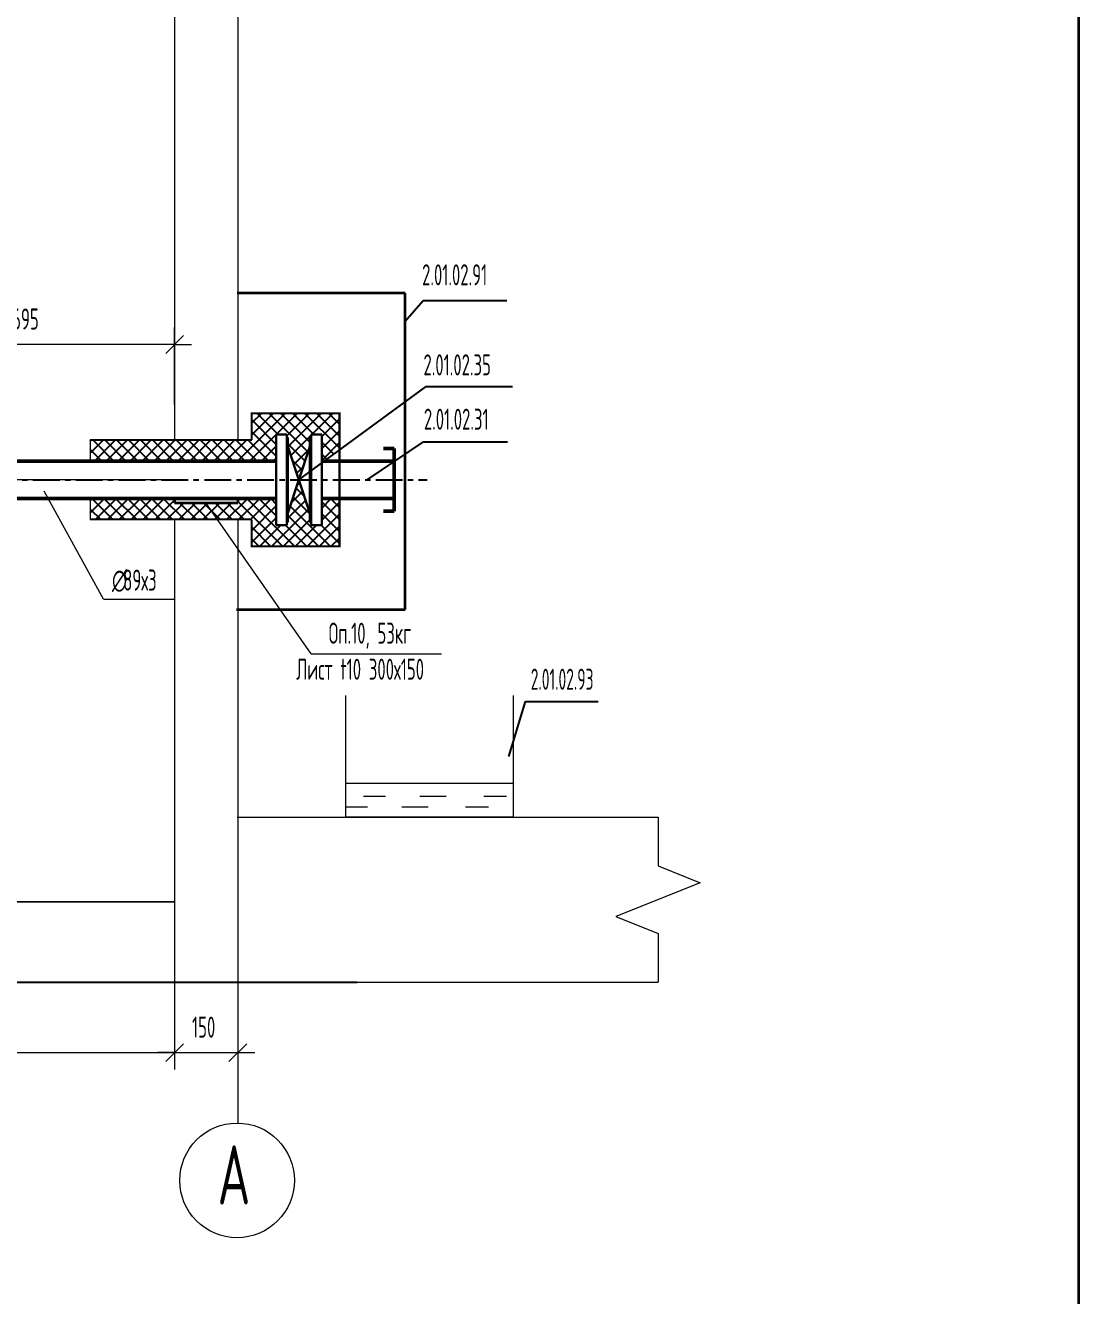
# Model space of a CAD drawing. Header units: millimetres. Extents: x -2281 to 5887, y 0 to 4166.
# Drawn here: x 3234.2 to 3359, y 340.5 to 491 of the extents above; entities that cross this region are included whole.
import ezdxf

# ---------------------------------------------------------------- set-up
doc = ezdxf.new("R2010")
doc.units = ezdxf.units.MM
for name, pattern in [('K5LT32777', [0]), ('K5LT32781', [0]), ('K5LT32786', [0]), ('K5LT32797', [0]), ('K5LT32807', [0]), ('K5LT32814', [5.08, 3.175, -0.635, 0.635, -0.635]), ('K5LT32817', [100.2, 50, -25, 0.2, -25]), ('K5LT32897', [0]), ('K5LT_BASIC', [0]), ('K5LT_THIN', [0]), ('K5LT_THIN_INCLUDED_TO_HATCHING', [0])]:
    doc.linetypes.add(name, pattern=pattern)
doc.layers.add('Системный слой', color=7, linetype='Continuous')
doc.styles.add('KDIMTEXTSTYLE', font='GOST_AU.SHX', dxfattribs={"width": 0.96, "oblique": 15, "height": 5})
doc.styles.add('KTEXTSTYLE', font='GOST_AU.SHX', dxfattribs={"width": 0.96, "height": 5})
doc.dimstyles.new('KDIMSTYLE (0.05)', dxfattribs={"dimtxt": 5, "dimasz": 1, "dimexe": 2, "dimexo": 0, "dimgap": 1, "dimtad": 1, "dimlfac": 20, "dimtxsty": 'KDIMTEXTSTYLE', "dimsah": 1, "dimcen": 0, "dimdle": 1, "dimadec": 0, "dimazin": 0, "dimtfac": 0.667, "dimtmove": 0, "dimatfit": 3, "dimfxl": 1, "dimtvp": 1, "dimtolj": 1, "dimtzin": 0, "dimarcsym": 0})

# ---------------------------------------------------------------- blocks, each defined once
blk = doc.blocks.new('U690')
at = {"layer": 'Системный слой', "color": 7, "linetype": 'K5LT_THIN_INCLUDED_TO_HATCHING', "lineweight": 13}
for p, q in [((3309.15, 397.15), (3309.15, 391.38)), ((3309.15, 391.38), (3314.15, 389.38)), ((3314.15, 389.38), (3304.15, 385.38)), ((3304.15, 385.38), (3309.15, 383.38)), ((3309.15, 383.38), (3309.15, 377.6))]:
    blk.add_line(p, q, dxfattribs=at)
blk = doc.blocks.new('U717')
at = {"layer": 'Системный слой', "color": 191, "linetype": 'K5LT32897', "lineweight": 30, "true_color": 0xbf7fff}
for p, q in [((3265.14, 442.52), (3263.89, 442.52)), ((3263.89, 442.52), (3263.89, 431.77)), ((3265.14, 442.52), (3265.14, 431.77)), ((3265.29, 442.12), (3265.14, 442.24)), ((3265.29, 432.18), (3265.29, 442.12)), ((3265.29, 441.65), (3265.29, 432.65)), ((3265.29, 432.18), (3265.14, 432.06)), ((3265.14, 431.77), (3263.89, 431.77))]:
    blk.add_line(p, q, dxfattribs=at)
blk = doc.blocks.new('U716')
at = {"layer": 'Системный слой'}
blk.add_blockref('U717', (0, 0), dxfattribs=at)
blk = doc.blocks.new('U718')
at = {"layer": 'Системный слой', "color": 191, "linetype": 'K5LT32897', "lineweight": 30, "true_color": 0xbf7fff}
for p, q in [((3267.89, 441.1), (3265.29, 433.2)), ((3265.29, 433.2), (3265.29, 441.1)), ((3265.29, 441.1), (3267.89, 433.2)), ((3267.89, 441.1), (3267.89, 433.2))]:
    blk.add_line(p, q, dxfattribs=at)
blk = doc.blocks.new('U720')
at = {"layer": 'Системный слой', "color": 191, "linetype": 'K5LT32897', "lineweight": 30, "true_color": 0xbf7fff}
for p, q in [((3267.89, 442.12), (3268.04, 442.24)), ((3267.89, 432.18), (3267.89, 442.12)), ((3267.89, 441.65), (3267.89, 432.65)), ((3268.04, 442.52), (3268.04, 431.77)), ((3268.04, 442.52), (3269.29, 442.52)), ((3269.29, 442.52), (3269.29, 431.77)), ((3267.89, 432.18), (3268.04, 432.06)), ((3268.04, 431.77), (3269.29, 431.77))]:
    blk.add_line(p, q, dxfattribs=at)
blk = doc.blocks.new('U719')
at = {"layer": 'Системный слой'}
blk.add_blockref('U720', (0, 0), dxfattribs=at)
blk = doc.blocks.new('U721')
at = {"layer": 'Системный слой', "color": 7, "linetype": 'K5LT32777', "lineweight": 25}
for p, q in [((3291.45, 404.34), (3293.43, 410.89)), ((3293.43, 410.89), (3302.06, 410.89))]:
    blk.add_line(p, q, dxfattribs=at)
at = {"layer": 'Системный слой', "color": 7, "insert": (3294.06, 414.76), "char_height": 2.5, "attachment_point": 1, "style": 'KTEXTSTYLE'}
blk.add_mtext('\\H3.5;\\W0.965;\\Q15;\\Q0;\\W0.665;\\H2.50;2.01.02.93', dxfattribs=at)
blk = doc.blocks.new('U723')
at = {"layer": 'Системный слой', "color": 7, "linetype": 'K5LT_THIN', "lineweight": 13}
blk.add_circle((3259.26, 354.12), 6.79, dxfattribs=at)
at = {"layer": 'Системный слой', "color": 7, "insert": (3256.95, 358.27), "char_height": 2.5, "attachment_point": 1, "rotation": 0.007, "style": 'KTEXTSTYLE'}
blk.add_mtext('\\H3.5;\\W0.965;\\Q15;\\Q0;\\W0.765;\\H7.00;А', dxfattribs=at)
blk = doc.blocks.new('D247')
at = {"layer": 'Системный слой', "color": 7, "linetype": 'K5LT_THIN', "lineweight": 13, "transparency": 16777216}
for p, q in [((3217.11, 437.15), (3217.11, 455.19)), ((3251.86, 446.07), (3251.86, 455.19)), ((3217.11, 453.19), (3215.11, 453.19)), ((3218.17, 454.25), (3216.05, 452.12)), ((3251.86, 453.19), (3217.11, 453.19)), ((3250.8, 452.12), (3252.92, 454.25)), ((3251.86, 453.19), (3253.86, 453.19))]:
    blk.add_line(p, q, dxfattribs=at)
at = {"layer": 'Системный слой', "color": 7, "transparency": 16777216, "insert": (3232.6, 457.45), "char_height": 2.5, "attachment_point": 1, "style": 'KTEXTSTYLE'}
blk.add_mtext('\\H3.5;\\W0.965;\\Q15;\\Q0;\\W0.715;\\H2.50;695', dxfattribs=at)
at = {"transparency": 16777216}
blk.add_wipeout([(3232.6, 459.19), (3232.6, 462.75), (3236.22, 462.75), (3236.22, 459.19)], dxfattribs=at).dxf.layer = 'Системный слой'
blk = doc.blocks.new('KDIMARROW_03')
at = {"layer": 'Системный слой', "color": 0, "linetype": 'K5LT_THIN', "lineweight": 13}
for p, q in [((-1.06, -1.06), (1.06, 1.06)), ((0, 0), (-1, 0)), ((0, 0), (2, 0))]:
    blk.add_line(p, q, dxfattribs=at)
blk = doc.blocks.new('D253')
at = {"layer": 'Системный слой', "color": 7, "linetype": 'K5LT_THIN', "lineweight": 13, "transparency": 16777216}
for p, q in [((3134.76, 436.09), (3132.64, 438.21)), ((3133.7, 437.15), (3133.7, 439.15)), ((3251.86, 437.15), (3131.7, 437.15)), ((3133.7, 387.15), (3133.7, 437.15)), ((3251.86, 387.15), (3131.7, 387.15)), ((3132.64, 388.21), (3134.76, 386.09)), ((3133.7, 387.15), (3133.7, 385.15))]:
    blk.add_line(p, q, dxfattribs=at)
at = {"layer": 'Системный слой', "color": 7, "transparency": 16777216, "insert": (3129.43, 409.83), "char_height": 2.5, "attachment_point": 1, "rotation": 90, "style": 'KTEXTSTYLE'}
blk.add_mtext('\\H3.5;\\W0.965;\\Q15;\\Q0;\\W0.715;\\H2.50;1000', dxfattribs=at)
at = {"transparency": 16777216}
blk.add_wipeout([(3127.7, 409.83), (3124.13, 409.83), (3124.13, 414.28), (3127.7, 414.28)], dxfattribs=at).dxf.layer = 'Системный слой'
blk = doc.blocks.new('D258')
at = {"layer": 'Системный слой', "color": 7, "linetype": 'K5LT_THIN', "lineweight": 13, "transparency": 16777216}
for p, q in [((3140.86, 406.4), (3140.86, 408.4)), ((3141.92, 405.34), (3139.8, 407.46)), ((3151.36, 406.4), (3138.86, 406.4)), ((3140.86, 387.15), (3140.86, 406.4)), ((3251.86, 387.15), (3138.86, 387.15)), ((3139.8, 388.21), (3141.92, 386.09)), ((3140.86, 387.15), (3140.86, 385.15))]:
    blk.add_line(p, q, dxfattribs=at)
at = {"layer": 'Системный слой', "color": 7, "transparency": 16777216, "insert": (3136.6, 394.82), "char_height": 2.5, "attachment_point": 1, "rotation": 90, "style": 'KTEXTSTYLE'}
blk.add_mtext('\\H3.5;\\W0.965;\\Q15;\\Q0;\\W0.715;\\H2.50;385', dxfattribs=at)
at = {"transparency": 16777216}
blk.add_wipeout([(3134.86, 394.82), (3131.3, 394.82), (3131.3, 398.57), (3134.86, 398.57)], dxfattribs=at).dxf.layer = 'Системный слой'
blk = doc.blocks.new('D260')
at = {"layer": 'Системный слой', "color": 7, "linetype": 'K5LT_THIN', "lineweight": 13, "transparency": 16777216}
for p, q in [((3151.36, 403.7), (3151.36, 367.26)), ((3251.86, 387.15), (3251.86, 367.26)), ((3152.42, 370.32), (3150.3, 368.2)), ((3250.8, 368.2), (3252.92, 370.32)), ((3151.36, 369.26), (3149.36, 369.26)), ((3151.36, 369.26), (3251.86, 369.26)), ((3251.86, 369.26), (3253.86, 369.26))]:
    blk.add_line(p, q, dxfattribs=at)
at = {"transparency": 16777216}
blk.add_wipeout([(3199.29, 370.26), (3199.29, 373.83), (3203.74, 373.83), (3203.74, 370.26)], dxfattribs=at).dxf.layer = 'Системный слой'
at = {"layer": 'Системный слой', "color": 7, "transparency": 16777216, "insert": (3199.29, 373.53), "char_height": 2.5, "attachment_point": 1, "style": 'KTEXTSTYLE'}
blk.add_mtext('\\H3.5;\\W0.965;\\Q15;\\Q0;\\W0.715;\\H2.50;2010', dxfattribs=at)
blk = doc.blocks.new('U754')
at = {"layer": 'Системный слой', "color": 7, "linetype": 'K5LT_THIN', "lineweight": 13}
for q in [(3236.4, 435.82), (3251.92, 423.01)]:
    blk.add_line((3243.44, 423.01), q, dxfattribs=at)
at = {"layer": 'Системный слой', "color": 7, "char_height": 2.5, "attachment_point": 1, "style": 'KTEXTSTYLE'}
for s, insert in [('\\H3.5;\\W0.965;\\Q15;\\Q0;\\W0.715;\\H2.50;∅', (3244.44, 426.51)), ('\\H3.5;\\W0.965;\\Q15;\\Q0;\\W0.715;\\H2.50;89х3', (3245.76, 426.51))]:
    blk.add_mtext(s, dxfattribs=dict(at, insert=insert))
blk = doc.blocks.new('D280')
at = {"layer": 'Системный слой', "color": 7, "linetype": 'K5LT_THIN', "lineweight": 13, "transparency": 16777216}
for p, q in [((3251.86, 377.21), (3251.86, 367.26)), ((3259.36, 377.62), (3259.36, 367.26)), ((3252.92, 370.32), (3250.8, 368.2)), ((3258.3, 368.2), (3260.42, 370.32)), ((3251.86, 369.26), (3249.86, 369.26)), ((3251.86, 369.26), (3259.36, 369.26)), ((3259.36, 369.26), (3261.36, 369.26))]:
    blk.add_line(p, q, dxfattribs=at)
at = {"transparency": 16777216}
blk.add_wipeout([(3253.92, 370.26), (3253.92, 373.83), (3257.16, 373.83), (3257.16, 370.26)], dxfattribs=at).dxf.layer = 'Системный слой'
at = {"layer": 'Системный слой', "color": 7, "transparency": 16777216, "insert": (3253.92, 373.53), "char_height": 2.5, "attachment_point": 1, "style": 'KTEXTSTYLE'}
blk.add_mtext('\\H3.5;\\W0.965;\\Q15;\\Q0;\\W0.715;\\H2.50;150', dxfattribs=at)

msp = doc.modelspace()

# ---------------------------------------------------------------- hatches: boundary and pattern name
at = {"layer": 'Системный слой', "true_color": 0x009300}
h = msp.add_hatch(dxfattribs=at)
h.set_pattern_fill('', color=94, angle=45, style=0, pattern_type=0)
h.set_pattern_definition([(45, (0, 0), (-0.70710678, 0.70710678), []), (135, (0, 0), (-0.70710678, -0.70710678), [])])
h.paths.add_polyline_path([(3241.8558, 439.37461), (3263.89489, 439.37461), (3263.89489, 442.52461), (3265.14489, 442.52461), (3265.14489, 442.24116), (3265.29489, 442.11616), (3265.29489, 441.64961), (3265.29489, 441.09961), (3266.59489, 437.14961), (3267.89489, 441.09961), (3267.89489, 442.11616), (3268.04489, 442.24116), (3268.04489, 442.52461), (3269.29489, 442.52461), (3269.29489, 439.37461), (3269.63274, 439.37461), (3271.39489, 440.66881), (3271.39489, 445.02461), (3260.99489, 445.02461), (3260.99489, 441.87461), (3241.8558, 441.87461)])
h.paths.add_polyline_path([(3241.85916, 432.42461), (3260.99489, 432.42461), (3260.99489, 429.27461), (3271.39489, 429.27461), (3271.39489, 434.92461), (3269.29489, 434.92461), (3269.29489, 431.77461), (3268.04489, 431.77461), (3268.04489, 432.05806), (3267.89489, 432.18306), (3267.89489, 432.64961), (3267.89489, 433.19961), (3266.59489, 437.14961), (3265.29489, 433.19961), (3265.29489, 432.64961), (3265.29489, 432.18306), (3265.14489, 432.05806), (3265.14489, 431.77461), (3263.89489, 431.77461), (3263.89489, 434.92461), (3259.35916, 434.92461), (3259.35916, 434.42461), (3251.85916, 434.42461), (3251.85916, 434.92461), (3241.85916, 434.92461)])

# ---------------------------------------------------------------- linework, layer by layer
at = {"color": 5, "linetype": 'K5LT_BASIC', "lineweight": 35, "true_color": 0x0000ff}
msp.add_line((3359, 589), (3359, 5), dxfattribs=at)
at = {"layer": 'Системный слой', "color": 7, "linetype": 'K5LT_THIN', "lineweight": 13}
for p, q in [((3251.85916, 563.29276), (3251.85916, 441.87461)), ((3259.35916, 563.29273), (3259.35916, 441.87461)), ((3251.85916, 547.76314), (3251.85916, 441.87461)), ((3241.8558, 441.87461), (3241.8558, 439.37431)), ((3241.85916, 434.92461), (3241.85916, 432.42431)), ((3268.04489, 416.52918), (3255.56066, 434.42461)), ((3251.85916, 432.42461), (3251.85916, 387.14961)), ((3251.85916, 432.42461), (3251.85916, 387.14961)), ((3259.35916, 432.42536), (3259.35916, 377.61776)), ((3268.04489, 416.52918), (3283.47249, 416.52918)), ((3291.99028, 401.14769), (3272.10507, 401.14769)), ((3276.85234, 399.6183), (3274.25234, 399.6183)), ((3284.03895, 399.6183), (3280.93895, 399.6183)), ((3291.18813, 399.6183), (3288.48813, 399.6183)), ((3274.71243, 398.34567), (3272.11243, 398.34567)), ((3281.89904, 398.34567), (3278.79904, 398.34567)), ((3289.04823, 398.34567), (3286.34823, 398.34567)), ((3259.26216, 397.14961), (3309.15367, 397.14961)), ((3291.99028, 397.14961), (3272.10507, 397.14961)), ((3112.11463, 387.14961), (3251.85916, 387.14961)), ((3111.34518, 377.61679), (3309.15367, 377.61809)), ((3259.35916, 377.61776), (3259.35916, 360.90923))]:
    msp.add_line(p, q, dxfattribs=at)
at = {"layer": 'Системный слой', "color": 191, "linetype": 'K5LT32797', "lineweight": 35, "true_color": 0xbf7fff}
for p, q in [((3279.16428, 459.28546), (3259.26216, 459.28546)), ((3279.16428, 421.77461), (3279.16428, 459.28546)), ((3259.17041, 421.77461), (3279.16428, 421.77461))]:
    msp.add_line(p, q, dxfattribs=at)
at = {"layer": 'Системный слой', "color": 7, "linetype": 'K5LT32777', "lineweight": 25}
for p, q in [((3279.16428, 455.93243), (3281.30347, 458.39787)), ((3281.30347, 458.39787), (3291.23653, 458.39787)), ((3266.59235, 437.1416), (3281.66728, 448.21333)), ((3281.66728, 448.21333), (3291.91728, 448.21333)), ((3274.66413, 437.14152), (3281.36728, 441.6388)), ((3281.36728, 441.6388), (3291.31728, 441.6388))]:
    msp.add_line(p, q, dxfattribs=at)
at = {"layer": 'Системный слой', "color": 114, "linetype": 'K5LT32817', "lineweight": 25, "true_color": 0x00a552}
for p, q in [((3241.8558, 441.87461), (3260.99489, 441.87461)), ((3241.8558, 441.87461), (3260.99489, 441.87461)), ((3260.99489, 432.42461), (3241.8558, 432.42461)), ((3260.99489, 432.42461), (3241.8558, 432.42461))]:
    msp.add_line(p, q, dxfattribs=at)
at = {"layer": 'Системный слой', "color": 191, "linetype": 'K5LT32781', "lineweight": 50, "true_color": 0xbf7fff}
for p, q in [((3276.60916, 440.87461), (3277.85916, 440.87461)), ((3277.85916, 440.87461), (3277.85916, 433.42461)), ((3217.10916, 439.37461), (3263.89489, 439.37461)), ((3269.29489, 439.37461), (3276.82187, 439.37461)), ((3269.29489, 439.37461), (3277.85916, 439.37461)), ((3263.89489, 434.92461), (3217.10916, 434.92461)), ((3277.85916, 434.92461), (3269.29489, 434.92461)), ((3276.82187, 434.92461), (3269.29489, 434.92461)), ((3277.85916, 433.42461), (3276.60916, 433.42461))]:
    msp.add_line(p, q, dxfattribs=at)
at = {"layer": 'Системный слой', "color": 191, "linetype": 'K5LT32814', "lineweight": 25, "true_color": 0xbf7fff}
msp.add_line((3158.85916, 437.14961), (3281.79556, 437.14961), dxfattribs=at)
at = {"layer": 'Системный слой', "color": 5, "linetype": 'K5LT_BASIC', "lineweight": 35, "true_color": 0x0000ff}
for p, q in [((3251.85916, 434.92461), (3251.85916, 434.42461)), ((3251.85916, 434.42461), (3259.35916, 434.42461)), ((3259.35916, 434.92461), (3259.35916, 434.42461))]:
    msp.add_line(p, q, dxfattribs=at)
at = {"layer": 'Системный слой', "color": 7, "linetype": 'K5LT32786', "lineweight": 18}
for p, q in [((3272.10507, 411.57821), (3272.10507, 397.14961)), ((3291.99028, 411.57821), (3291.99028, 397.14961))]:
    msp.add_line(p, q, dxfattribs=at)
at = {"layer": 'Системный слой', "color": 6, "linetype": 'K5LT32807', "lineweight": 25, "true_color": 0xff00ff}
msp.add_line((3112.11463, 377.61786), (3273.48416, 377.61786), dxfattribs=at)
at = {"layer": 'Системный слой', "color": 114, "linetype": 'K5LT32817', "true_color": 0x00a552, "const_width": 0.25}
msp.add_lwpolyline([(3260.99489, 432.42461), (3260.99489, 429.27461), (3271.39489, 429.27461), (3271.39489, 445.02461), (3260.99489, 445.02461), (3260.99489, 441.87461)], dxfattribs=at)

# ---------------------------------------------------------------- block references
at = {"layer": 'Системный слой'}
for name in ['U716', 'U718', 'U719', 'U721', 'U690', 'U723']:
    msp.add_blockref(name, (0, 0), dxfattribs=at)

# ---------------------------------------------------------------- texts
at = {"layer": 'Системный слой', "color": 7, "char_height": 2.5, "attachment_point": 1, "style": 'KTEXTSTYLE'}
for s, insert in [('\\H3.5;\\W0.965;\\Q15;\\Q0;\\W0.715;\\H2.50;2.01.02.91', (3281.18725, 462.69088)), ('\\H3.5;\\W0.965;\\Q15;\\Q0;\\W0.715;\\H2.50;2.01.02.35', (3281.34827, 452.01789)), ('\\H3.5;\\W0.965;\\Q15;\\Q0;\\W0.715;\\H2.50;2.01.02.31', (3281.39846, 445.57582)), ('\\H3.5;\\W0.965;\\Q15;\\Q0;\\W0.715;\\H2.50;Оп.10, 53кг', (3270.11754, 420.21612)), ('\\H3.5;\\W0.965;\\Q15;\\Q0;\\W0.715;\\H2.50;Лист t10 300х150', (3266.26676, 415.94805))]:
    msp.add_mtext(s, dxfattribs=dict(at, insert=insert))

# ---------------------------------------------------------------- next in the draw order: dimensions: what is measured, and where the dimension line sits
at = {"layer": 'Системный слой', "color": 7}
dim = msp.add_linear_dim(base=(3251.85916, 453.18527), p1=(3217.10916, 437.14961), p2=(3251.85916, 446.06843), dimstyle='KDIMSTYLE (0.05)', override={"dimexo": 0, "dimpost": '\\H50.0;\\W0.665;\\Q0;\\c16744383;<>', "dimblk1": 'KDIMARROW_03', "dimblk2": 'KDIMARROW_03', "dimse1": 0, "dimse2": 0, "dimclrt": 191, "dimtolj": 1}, dxfattribs=at)
dim.commit()
dim.dimension.update_dxf_attribs({"geometry": 'D247', "text_midpoint": (3234.48416, 453.18527), "dimtype": 160})

# ---------------------------------------------------------------- next in the draw order: dimensions: what is measured, and where the dimension line sits
dim = msp.add_linear_dim(base=(3133.69617, 387.14961), p1=(3251.85916, 437.14961), p2=(3251.85916, 387.14961), angle=90, text='\\H50.0;\\W0.665;\\Q0;\\c16744383;\\H50.0;\\W0.665;\\Q0;\\c16744383;\\Q0;\\W0.490;\\H2.50;{1000}\\Q0;{\\c16744383;}', dimstyle='KDIMSTYLE (0.05)', override={"dimexo": 0, "dimblk1": 'KDIMARROW_03', "dimblk2": 'KDIMARROW_03', "dimse1": 0, "dimse2": 0, "dimclrt": 191, "dimtolj": 1}, dxfattribs=at)
dim.commit()
dim.dimension.update_dxf_attribs({"geometry": 'D253', "text_midpoint": (3133.69617, 412.14961), "dimtype": 160})

# ---------------------------------------------------------------- next in the draw order: block references
at = {"layer": 'Системный слой'}
msp.add_blockref('U754', (0, 0), dxfattribs=at)

# ---------------------------------------------------------------- next in the draw order: dimensions: what is measured, and where the dimension line sits
at = {"layer": 'Системный слой', "color": 7}
dim = msp.add_linear_dim(base=(3140.86379, 387.14961), p1=(3151.35916, 406.39961), p2=(3251.85916, 387.14961), angle=90, text='\\H50.0;\\W0.665;\\Q0;\\c16744383;\\H50.0;\\W0.665;\\Q0;\\c16744383;\\Q0;\\W0.490;\\H2.50;{385}\\Q0;{\\c16744383;}', dimstyle='KDIMSTYLE (0.05)', override={"dimexo": 0, "dimblk1": 'KDIMARROW_03', "dimblk2": 'KDIMARROW_03', "dimse1": 0, "dimse2": 0, "dimclrt": 191, "dimtolj": 1}, dxfattribs=at)
dim.commit()
dim.dimension.update_dxf_attribs({"geometry": 'D258', "text_midpoint": (3140.86379, 396.77461), "dimtype": 160})

# ---------------------------------------------------------------- next in the draw order: dimensions: what is measured, and where the dimension line sits
dim = msp.add_linear_dim(base=(3151.35916, 369.26274), p1=(3251.85916, 387.14961), p2=(3151.35916, 403.69961), dimstyle='KDIMSTYLE (0.05)', override={"dimexo": 0, "dimpost": '\\H2.5;\\W0.715;\\Q0;<>', "dimblk1": 'KDIMARROW_03', "dimblk2": 'KDIMARROW_03', "dimse1": 0, "dimse2": 0, "dimclrt": 7, "dimtolj": 1}, dxfattribs=at)
dim.commit()
dim.dimension.update_dxf_attribs({"geometry": 'D260', "text_midpoint": (3201.60916, 369.26274), "dimtype": 160})

# ---------------------------------------------------------------- next in the draw order: dimensions: what is measured, and where the dimension line sits
dim = msp.add_linear_dim(base=(3251.85916, 369.26274), p1=(3259.35916, 377.61776), p2=(3251.85916, 377.20617), dimstyle='KDIMSTYLE (0.05)', override={"dimexo": 0, "dimpost": '\\H2.5;\\W0.715;\\Q0;<>', "dimblk1": 'KDIMARROW_03', "dimblk2": 'KDIMARROW_03', "dimse1": 0, "dimse2": 0, "dimclrt": 7, "dimtolj": 1}, dxfattribs=at)
dim.commit()
dim.dimension.update_dxf_attribs({"geometry": 'D280', "text_midpoint": (3255.60916, 369.26274), "dimtype": 160})

doc.saveas('drawing.dxf')
